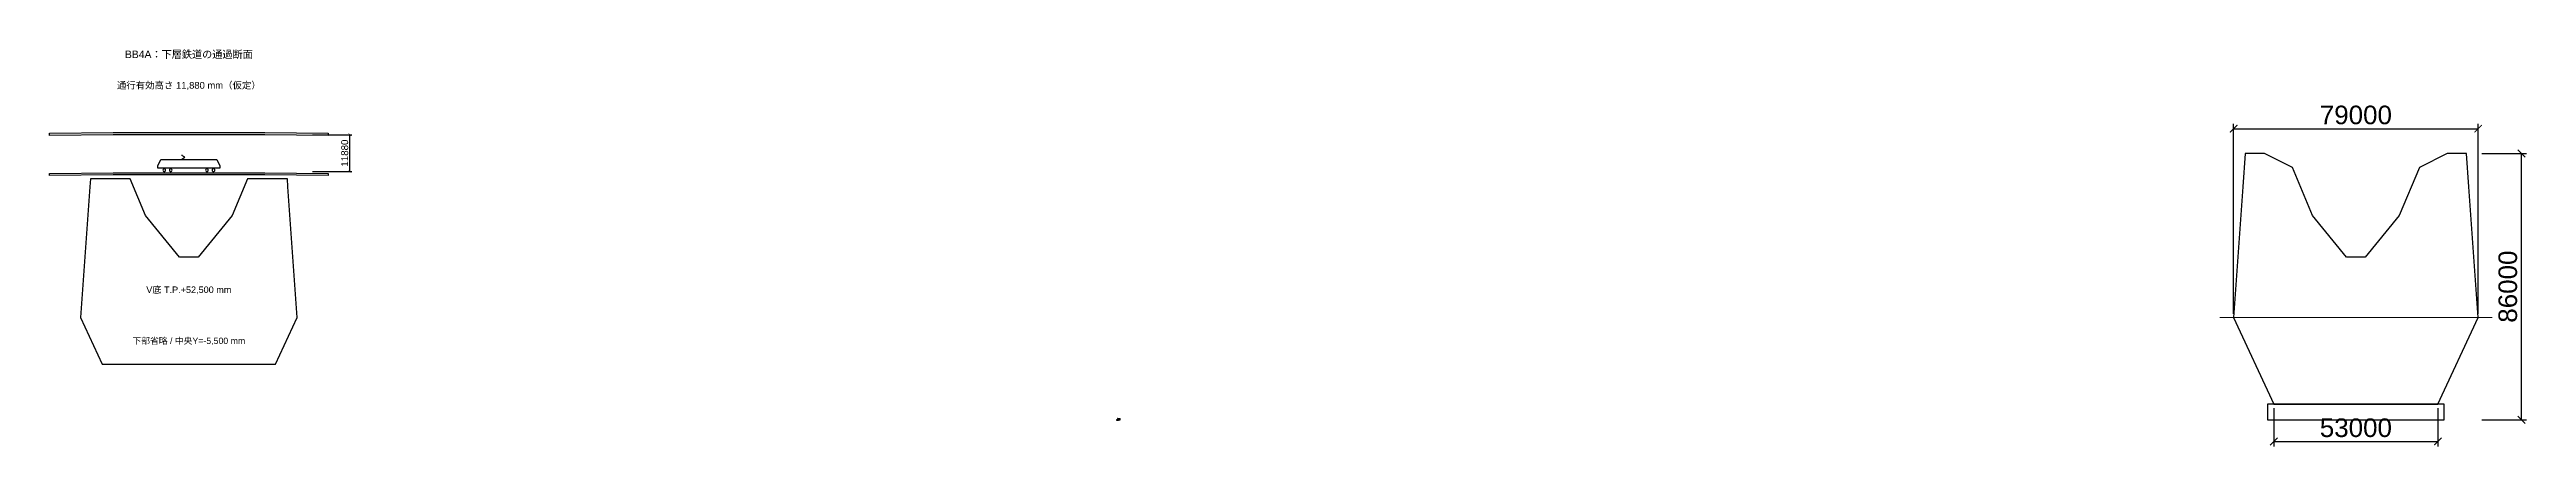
# Model space of a CAD drawing. Header units: millimetres. Extents: x -17999 to 1755100, y -11200 to 119550.
# Drawn here: x 955000 to 1755100, y -8600 to 119550 of the extents above.
import ezdxf
from ezdxf.enums import TextEntityAlignment as Align

# ---------------------------------------------------------------- set-up
doc = ezdxf.new("R2010")
doc.units = ezdxf.units.MM
for name, color, linetype, lineweight in [('D-BMK-AXIS', 7, 'Continuous', 13), ('D-BYP-EMU', 7, 'Continuous', 25), ('D-STR-BASE', 7, 'Continuous', 25), ('D-STR-DIM', 7, 'Continuous', 13), ('D-STR-RAIL', 7, 'Continuous', 25), ('D-STR-ROAD', 7, 'Continuous', 25), ('D-STR-TXT', 7, 'Continuous', 13)]:
    doc.layers.add(name, color=color, linetype=linetype, lineweight=lineweight)
doc.styles.add('OpenSansCondensed-Light', font='OpenSansCondensed-Light.ttf')
doc.styles.add('SETO_UNICODE', font='Arial Unicode.ttf')
doc.dimstyles.new('EZDXF', dxfattribs={"dimtxt": 0.25, "dimasz": 0.175, "dimexe": 0.375, "dimexo": 0.125, "dimgap": 0.1, "dimtad": 1, "dimlfac": 100, "dimzin": 12, "dimdsep": 46, "dimtxsty": 'OpenSansCondensed-Light', "dimblk": 'ARCHTICK', "dimcen": 2.5, "dimazin": 3, "dimtfac": 0.5, "dimtmove": 2, "dimatfit": 3})

# ---------------------------------------------------------------- blocks, each defined once
blk = doc.blocks.new('_ARCHTICK')
at = {"color": 0, "linetype": 'BYBLOCK', "const_width": 0.15}
blk.add_lwpolyline([(-0.5, -0.5), (0.5, 0.5)], dxfattribs=at)

msp = doc.modelspace()

# ---------------------------------------------------------------- linework, layer by layer
at = {"layer": 'D-BMK-AXIS', "color": 7}
msp.add_lwpolyline([(1656000, 33000), (1744000, 33000)], dxfattribs=at)
at = {"layer": 'D-BYP-EMU', "color": 7}
for points in [[(990000, 81275), (990000, 82025), (991000, 84025), (1009000, 84025), (1010000, 82025), (1010000, 81275)], [(992480, 80605), (992447.3, 80769.6), (992354.1, 80909.1), (992214.6, 81002.3), (992050, 81035), (991885.4, 81002.3), (991745.9, 80909.1), (991652.7, 80769.6), (991620, 80605), (991652.7, 80440.4), (991745.9, 80300.9), (991885.4, 80207.7), (992050, 80175), (992214.6, 80207.7), (992354.1, 80300.9), (992447.3, 80440.4)], [(994580, 80605), (994547.3, 80769.6), (994454.1, 80909.1), (994314.6, 81002.3), (994150, 81035), (993985.4, 81002.3), (993845.9, 80909.1), (993752.7, 80769.6), (993720, 80605), (993752.7, 80440.4), (993845.9, 80300.9), (993985.4, 80207.7), (994150, 80175), (994314.6, 80207.7), (994454.1, 80300.9), (994547.3, 80440.4)], [(1006280, 80605), (1006247.3, 80769.6), (1006154.1, 80909.1), (1006014.6, 81002.3), (1005850, 81035), (1005685.4, 81002.3), (1005545.9, 80909.1), (1005452.7, 80769.6), (1005420, 80605), (1005452.7, 80440.4), (1005545.9, 80300.9), (1005685.4, 80207.7), (1005850, 80175), (1006014.6, 80207.7), (1006154.1, 80300.9), (1006247.3, 80440.4)], [(1008380, 80605), (1008347.3, 80769.6), (1008254.1, 80909.1), (1008114.6, 81002.3), (1007950, 81035), (1007785.4, 81002.3), (1007645.9, 80909.1), (1007552.7, 80769.6), (1007520, 80605), (1007552.7, 80440.4), (1007645.9, 80300.9), (1007785.4, 80207.7), (1007950, 80175), (1008114.6, 80207.7), (1008254.1, 80300.9), (1008347.3, 80440.4)]]:
    msp.add_lwpolyline(points, close=True, dxfattribs=at)
for points in [[(997620, 85475), (997980, 85475)], [(997700, 84145), (998700, 84835), (997750, 85345)]]:
    msp.add_lwpolyline(points, dxfattribs=at)
at = {"layer": 'D-STR-BASE', "color": 7}
for points in [[(1673500, 5000), (1726500, 5000), (1739500, 33000), (1736500, 75190), (1735750, 86000), (1729500, 86000), (1720500, 81500), (1714000, 66000), (1703000, 52500), (1697000, 52500), (1686000, 66000), (1679500, 81500), (1670500, 86000), (1664250, 86000), (1663500, 75190), (1660500, 33000)], [(1028035.7, 18000), (1035000, 33000), (1032000, 75190), (1031818.6, 77805), (1018950.5, 77805), (1014000, 66000), (1003000, 52500), (997000, 52500), (986000, 66000), (981049.5, 77805), (968181.4, 77805), (968000, 75190), (965000, 33000), (971964.3, 18000)], [(1671500, 0), (1728500, 0), (1728500, 5000), (1671500, 5000)]]:
    msp.add_lwpolyline(points, close=True, dxfattribs=at)
at = {"layer": 'D-STR-RAIL', "color": 7}
for points in [[(955000, 79550), (975500, 79755), (1024500, 79755), (1045000, 79550), (1045000, 78850), (1024500, 79055), (975500, 79055), (955000, 78850)], [(1299650, -140), (1300350, -140), (1300350, 0), (1299650, 0)], [(1299935, 200), (1300065, 200), (1300065, 420), (1299935, 420)]]:
    msp.add_lwpolyline(points, close=True, dxfattribs=at)
msp.add_lwpolyline([(1299700, 0), (1300300, 0)], dxfattribs=at)
at = {"layer": 'D-STR-ROAD', "color": 7}
msp.add_lwpolyline([(955000, 92550), (975500, 92755), (1024500, 92755), (1045000, 92550), (1045000, 91850), (1024500, 92055), (975500, 92055), (955000, 91850)], close=True, dxfattribs=at)

# ---------------------------------------------------------------- texts
at = {"layer": 'D-STR-TXT', "color": 7, "style": 'SETO_UNICODE'}
for s, height, p in [('BB4A：下層鉄道の通過断面', 2400, (1000000, 118000)), ('通行有効高さ 11,880 mm（仮定）', 2175, (1000000, 108000)), ('V底 T.P.+52,500 mm', 2100, (1000000, 42000)), ('下部省略 / 中央Y=-5,500 mm', 2025, (1000000, 25500))]:
    msp.add_text(s, height=height, dxfattribs=at).set_placement(p, align=Align.MIDDLE_CENTER)

# ---------------------------------------------------------------- dimensions: what is measured, and where the dimension line sits
at = {"layer": 'D-STR-DIM', "color": 7}
for base, p1, p2 in [((1660500, 94000), (1660500, 33000), (1739500, 33000)), ((1673500, -7000), (1673500, 5000), (1726500, 5000))]:
    msp.add_linear_dim(base=base, p1=p1, p2=p2, dimstyle='EZDXF', override={"dimtxt": 6000, "dimasz": 2400, "dimexe": 1600, "dimexo": 1200, "dimgap": 1400, "dimtad": 1, "dimdec": 0, "dimlfac": 1, "dimlunit": 2, "dimtxsty": 'SETO_UNICODE', "dimclrd": 7, "dimclre": 7, "dimclrt": 7}, dxfattribs=at).render()
for base, p1, p2, override in [((1052000, 80175), (1039500, 80175), (1039500, 92055), {"dimtxt": 2250, "dimasz": 900, "dimexe": 600, "dimexo": 450, "dimgap": 525, "dimtad": 1, "dimdec": 0, "dimlfac": 1, "dimlunit": 2, "dimtxsty": 'SETO_UNICODE', "dimclrd": 7, "dimclre": 7, "dimclrt": 7}), ((1753500, 0), (1739500, 0), (1739500, 86000), {"dimtxt": 6000, "dimasz": 2400, "dimexe": 1600, "dimexo": 1200, "dimgap": 1400, "dimtad": 1, "dimdec": 0, "dimlfac": 1, "dimlunit": 2, "dimtxsty": 'SETO_UNICODE', "dimclrd": 7, "dimclre": 7, "dimclrt": 7}), ((1300820, 0), (1300000, 0), (1300000, 420), {"dimtxt": 60, "dimasz": 24, "dimexe": 16, "dimexo": 12, "dimgap": 14, "dimtad": 1, "dimdec": 0, "dimlfac": 1, "dimlunit": 2, "dimtxsty": 'SETO_UNICODE', "dimclrd": 7, "dimclre": 7, "dimclrt": 7})]:
    msp.add_linear_dim(base=base, p1=p1, p2=p2, angle=90, dimstyle='EZDXF', override=override, dxfattribs=at).render()

doc.saveas('drawing.dxf')
